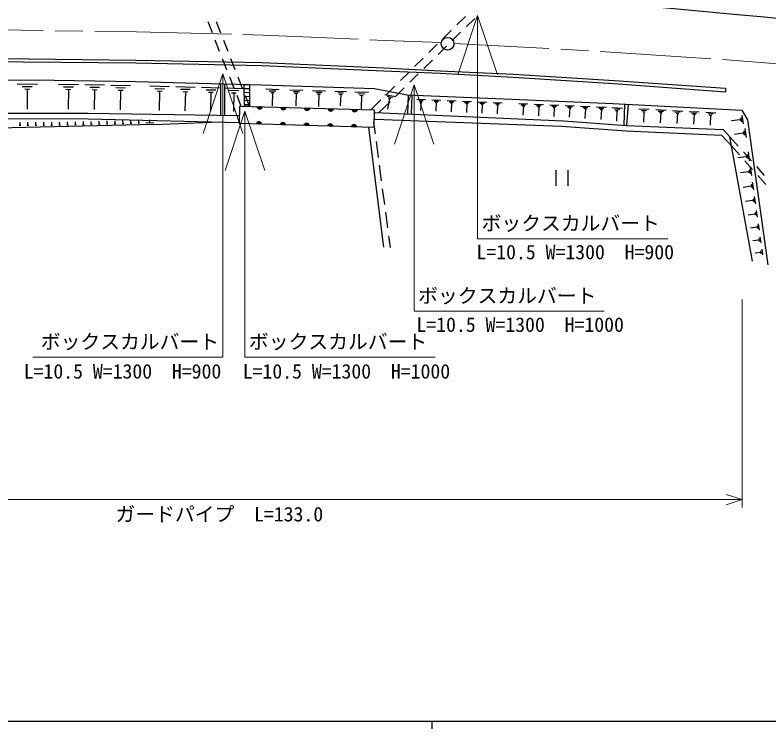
# Model space of a CAD drawing. Units: millimetres, scale not verified. Extents: x 40000 to 680000, y 20000 to 380000.
# Drawn here: x 115368 to 210541, y 204000 to 294151 of the extents above; entities that cross this region are included whole.
import ezdxf
from ezdxf.enums import TextEntityAlignment as Align

# ---------------------------------------------------------------- set-up
doc = ezdxf.new("R2010")
doc.units = ezdxf.units.MM
doc.header["$LTSCALE"] = 1000
doc.linetypes.add('CHAIN', pattern=[18.5, 12, -1.5, 3.5, -1.5])
for name, color, linetype, lineweight in [('M-BGD', 7, 'Continuous', 25), ('M-BMK', 2, 'CHAIN', 13), ('M-BMK-SRVR', 3, 'Continuous', 25), ('M-STR-HTXT', 7, 'Continuous', 13), ('M-STR-STRC', 7, 'Continuous', 25), ('M-TTL-BAND', 7, 'Continuous', 25)]:
    doc.layers.add(name, color=color, linetype=linetype, lineweight=lineweight)
doc.styles.add('ＭＳ ゴシック', font='')
doc.styles.get('ＭＳ ゴシック').set_extended_font_data('MS Gothic')

msp = doc.modelspace()

# ---------------------------------------------------------------- linework, layer by layer
at = {"layer": 'M-BGD'}
for p, q in [((139686, 293335), (140235, 291939)), ((141355, 291886), (140810, 293283)), ((171148, 292923), (172215, 293978)), ((173400, 293729), (172331, 292677)), ((169370, 291166), (170437, 292220)), ((171618, 291976), (170548, 290924)), ((140601, 291009), (141150, 289613)), ((142264, 289557), (141719, 290954)), ((167592, 289408), (168659, 290463)), ((169835, 290223), (168765, 289171)), ((141516, 288682), (142065, 287286)), ((143172, 287228), (142627, 288625)), ((165815, 287650), (166881, 288705)), ((168052, 288470), (166983, 287419)), ((164037, 285893), (165104, 286947)), ((166270, 286717), (165200, 285666)), ((142431, 286355), (142980, 284960)), ((144080, 284899), (143535, 286296)), ((115638, 285459), (118186, 285445)), ((116273, 285137), (117547, 285130)), ((116590, 284817), (117227, 284814)), ((116908, 284815), (116895, 282268)), ((120848, 285425), (123362, 285382)), ((121471, 285100), (122728, 285078)), ((121780, 284780), (122409, 284769)), ((122095, 284775), (122052, 282260)), ((124178, 285368), (126661, 285326)), ((124794, 285047), (126035, 285026)), ((125099, 284732), (125719, 284721)), ((125409, 284727), (125367, 282244)), ((127462, 285312), (129942, 285270)), ((128076, 284992), (129317, 284971)), ((128381, 284677), (129001, 284666)), ((128691, 284671), (128649, 282191)), ((132402, 285211), (134856, 285146)), ((133008, 284888), (134234, 284855)), ((133306, 284573), (133920, 284557)), ((135669, 285124), (138096, 285060)), ((136268, 284805), (137481, 284773)), ((138909, 285038), (141309, 284975)), ((139501, 284722), (140701, 284691)), ((141289, 285475), (141299, 281486)), ((141823, 285461), (141799, 281477)), ((141825, 284961), (144199, 284898)), ((142411, 284649), (143598, 284617)), ((147035, 284820), (148714, 284769)), ((147448, 284598), (148288, 284572)), ((150061, 284728), (151684, 284678)), ((152934, 284639), (154549, 284590)), ((162259, 284135), (163326, 285190)), ((164487, 284965), (163418, 283913)), ((205066, 284911), (205051, 284451)), ((133613, 284565), (133548, 282111)), ((136563, 284493), (137170, 284477)), ((136866, 284485), (136802, 282059)), ((139793, 284414), (140393, 284399)), ((140093, 284406), (140029, 282006)), ((142700, 284344), (143293, 284328)), ((142997, 284336), (142934, 281962)), ((143346, 284029), (143883, 282662)), ((144965, 282630), (144444, 283967)), ((147652, 284381), (148071, 284368)), ((147862, 284375), (147810, 282696)), ((150460, 284512), (151272, 284487)), ((150657, 284303), (151063, 284291)), ((150860, 284297), (150810, 282673)), ((153331, 284425), (154139, 284400)), ((153527, 284217), (153931, 284205)), ((153729, 284211), (153679, 282596)), ((155750, 284553), (157222, 284508)), ((156112, 284358), (156848, 284335)), ((156290, 284168), (156659, 284157)), ((156475, 284162), (156429, 282690)), ((158255, 284476), (159968, 284424)), ((158677, 284249), (159534, 284223)), ((158885, 284028), (159313, 284015)), ((159099, 284022), (159046, 282309)), ((162029, 284136), (163407, 283860)), ((162339, 283895), (163028, 283757)), ((162649, 283654), (162373, 282276)), ((162477, 283688), (162821, 283619)), ((164995, 284072), (164893, 281670)), ((165452, 284052), (165380, 281648)), ((160280, 282178), (161548, 283432)), ((162705, 283212), (161298, 281829)), ((166070, 283526), (167195, 283478)), ((166346, 283373), (166908, 283350)), ((166480, 283227), (166761, 283215)), ((166621, 283221), (166573, 282096)), ((167993, 283445), (169121, 283397)), ((168269, 283292), (168833, 283268)), ((168404, 283145), (168686, 283133)), ((168545, 283139), (168497, 282011)), ((169919, 283363), (171049, 283315)), ((170195, 283210), (170761, 283186)), ((170331, 283063), (170613, 283051)), ((170472, 283057), (170424, 281926)), ((171847, 283282), (172981, 283234)), ((172125, 283128), (172691, 283104)), ((172260, 282980), (172544, 282968)), ((172402, 282974), (172354, 281841)), ((173779, 283200), (174915, 283152)), ((174057, 283046), (174625, 283022)), ((174193, 282898), (174477, 282886)), ((174335, 282892), (174287, 281755)), ((175713, 283118), (176853, 283070)), ((175992, 282964), (176562, 282940)), ((176128, 282815), (176413, 282803)), ((176271, 282809), (176223, 281670)), ((178977, 282981), (180123, 282934)), ((179257, 282826), (179830, 282803)), ((179395, 282677), (179681, 282665)), ((179538, 282671), (179491, 281525)), ((180920, 282902), (182070, 282854)), ((181201, 282746), (181777, 282722)), ((182867, 282822), (184023, 282774)), ((183150, 282665), (183728, 282641)), ((184812, 282742), (185988, 282693)), ((192302, 282918), (192208, 280247)), ((192755, 282895), (192566, 280221)), ((181339, 282596), (181627, 282584)), ((181483, 282590), (181436, 281440)), ((183289, 282515), (183578, 282503)), ((183433, 282509), (183386, 281353)), ((185100, 282583), (185688, 282558)), ((185241, 282429), (185535, 282417)), ((185388, 282423), (185339, 281247)), ((186762, 282661), (187988, 282611)), ((187063, 282496), (187676, 282470)), ((187210, 282336), (187516, 282323)), ((187363, 282330), (187312, 281104)), ((188762, 282579), (190039, 282527)), ((189075, 282407), (189713, 282380)), ((189228, 282240), (189547, 282227)), ((189388, 282234), (189335, 280957)), ((190701, 282476), (192043, 282406)), ((191028, 282291), (191699, 282256)), ((191187, 282114), (191522, 282097)), ((191355, 282106), (191285, 280764)), ((194111, 282324), (195439, 282255)), ((194434, 282140), (195098, 282106)), ((194592, 281966), (194923, 281949)), ((194758, 281957), (194688, 280630)), ((196245, 282213), (197557, 282144)), ((196565, 282031), (197221, 281997)), ((196720, 281859), (197048, 281842)), ((196884, 281850), (196816, 280538)), ((198364, 282102), (199661, 282035)), ((198680, 281923), (199328, 281890)), ((198833, 281753), (199158, 281736)), ((198996, 281744), (198928, 280447)), ((200467, 281993), (201750, 281926)), ((200780, 281816), (201421, 281783)), ((202556, 281884), (203823, 281818)), ((126997, 280380), (126987, 280779)), ((127997, 280404), (127987, 280804)), ((128997, 280429), (128987, 280829)), ((129996, 280453), (129986, 280853)), ((130996, 280478), (130986, 280878)), ((132396, 280512), (132386, 280912)), ((200932, 281647), (201252, 281631)), ((201092, 281639), (201025, 280357)), ((202865, 281709), (203498, 281676)), ((203015, 281543), (203332, 281526)), ((203173, 281535), (203107, 280267)), ((206917, 280933), (205806, 280777)), ((206898, 281072), (206937, 280794)), ((207017, 281231), (207095, 280675)), ((207117, 281528), (207273, 280417)), ((132931, 280343), (111635, 279852)), ((116099, 280212), (115899, 280212)), ((115999, 280212), (115998, 280612)), ((117099, 280215), (116899, 280215)), ((116999, 280215), (116998, 280615)), ((118099, 280218), (117899, 280217)), ((117999, 280218), (117998, 280618)), ((119099, 280221), (118899, 280220)), ((118999, 280220), (118998, 280620)), ((120099, 280224), (119899, 280223)), ((119999, 280223), (119998, 280623)), ((121099, 280235), (120899, 280230)), ((120999, 280232), (120989, 280632)), ((122099, 280259), (121899, 280254)), ((121999, 280257), (121989, 280657)), ((123098, 280284), (122898, 280279)), ((122998, 280281), (122989, 280681)), ((124098, 280308), (123898, 280303)), ((123998, 280306), (123988, 280706)), ((125098, 280333), (124898, 280328)), ((124998, 280330), (124988, 280730)), ((126097, 280357), (125898, 280353)), ((125998, 280355), (125988, 280755)), ((127097, 280382), (126897, 280377)), ((128097, 280407), (127897, 280402)), ((129097, 280431), (128897, 280426)), ((130096, 280456), (129896, 280451)), ((131096, 280480), (130896, 280475)), ((132895, 280524), (131896, 280500)), ((132931, 280343), (141190, 280649)), ((161923, 264828), (160035, 279959)), ((160859, 279159), (160665, 280628)), ((207492, 279817), (207648, 278706)), ((207292, 279223), (206181, 279066)), ((207272, 279362), (207312, 279084)), ((207392, 279520), (207470, 278964)), ((161252, 276185), (160990, 278168)), ((208463, 263078), (205605, 278765)), ((206650, 277607), (205605, 278765)), ((205810, 277641), (206827, 276498)), ((207708, 276265), (206597, 276109)), ((208325, 275750), (207320, 276864)), ((207688, 276404), (207727, 276126)), ((207808, 276562), (207886, 276007)), ((207907, 276860), (208064, 275748)), ((161645, 273211), (161383, 275194)), ((207491, 275751), (208488, 274630)), ((183659, 274570), (183659, 272570)), ((185159, 274570), (185159, 272570)), ((207991, 274364), (206941, 274216)), ((207972, 274495), (208009, 274233)), ((208085, 274644), (208159, 274120)), ((208179, 274925), (208327, 273876)), ((209999, 273894), (208995, 275008)), ((209153, 273883), (210150, 272763)), ((162038, 270237), (161776, 272220)), ((208265, 272524), (207275, 272385)), ((208247, 272648), (208282, 272401)), ((208354, 272789), (208423, 272294)), ((208442, 273054), (208582, 272064)), ((208697, 271243), (208828, 270311)), ((208530, 270745), (207598, 270614)), ((208513, 270861), (208546, 270628)), ((208613, 270994), (208679, 270528)), ((208943, 269491), (209066, 268616)), ((162431, 267263), (162169, 269246)), ((208786, 269023), (207910, 268900)), ((208771, 269132), (208801, 268913)), ((208865, 269257), (208926, 268819)), ((209020, 267459), (209048, 267254)), ((209108, 267577), (209166, 267166)), ((209182, 267796), (209297, 266975)), ((209034, 267357), (208213, 267241)), ((162756, 264803), (162562, 266271)), ((209274, 265745), (208505, 265637)), ((209247, 265937), (209301, 265553)), ((209412, 266156), (209520, 265387)), ((209506, 264186), (208788, 264085)), ((209481, 264365), (209531, 264006)), ((209635, 264570), (209736, 263852))]:
    msp.add_line(p, q, dxfattribs=at)
for points in [[(329928, 283413), (318310, 283974), (290535, 286078), (278149, 287035), (256325, 289161), (235754, 291159), (209972, 293888), (206572, 294177), (190976, 295670), (162856, 298164), (153197, 298925), (135907, 299911), (122060, 300441), (104457, 300692), (81867, 300915), (77293, 301613), (70133, 301641)], [(70221, 288482), (106901, 288757), (130608, 288469), (146572, 288171), (161924, 287506), (169053, 287125), (178300, 286693), (190985, 285899), (205066, 284911)], [(70223, 288110), (106893, 288338), (130603, 288137), (146549, 287781), (161919, 287102), (169036, 286794), (178270, 286313), (190961, 285497), (205051, 284451)], [(70238, 285917), (106891, 286006), (120302, 285934), (130558, 285760), (146482, 285338), (160763, 284899), (164869, 284077), (178075, 283519), (190847, 282994), (207130, 282147)], [(79729, 280921), (111310, 281776), (124602, 281757), (143560, 281449), (143727, 281453)], [(160701, 281848), (160810, 281850), (184623, 280798), (192566, 280221), (204774, 279695), (205605, 278765)], [(207130, 282147), (207843, 280912), (210413, 262628)], [(79740, 280255), (111322, 281083), (124577, 281041), (143566, 280593), (143702, 280596)], [(160675, 280991), (160801, 280994), (184350, 280142), (192517, 279539), (204563, 278986), (205810, 277641)]]:
    msp.add_lwpolyline(points, dxfattribs=at)
msp.add_lwpolyline([(143763, 282666), (160710, 282166), (160644, 279941), (143697, 280441)], close=True, dxfattribs=at)
for centre, radius, start, end in [((146241, 282647), 354, 187.10776, 349.51294), ((146241, 282647), 283, 189.3318, 347.2889), ((146241, 282647), 212, 193.07812, 343.54257), ((146241, 282647), 142, 200.78985, 335.83084), ((146241, 282647), 100, 211.10752, 325.51318), ((149239, 282558), 354, 187.10776, 349.51294), ((149239, 282558), 283, 189.3318, 347.2889), ((149239, 282558), 212, 193.07812, 343.54257), ((149239, 282558), 142, 200.78985, 335.83084), ((149239, 282558), 100, 211.10752, 325.51318), ((152238, 282470), 354, 187.10776, 349.51294), ((152238, 282470), 283, 189.3318, 347.2889), ((152238, 282470), 212, 193.07812, 343.54257), ((152238, 282470), 142, 200.78985, 335.83084), ((152238, 282470), 100, 211.10752, 325.51318), ((155237, 282381), 354, 187.10776, 349.51294), ((155237, 282381), 283, 189.3318, 347.2889), ((155237, 282381), 212, 193.07812, 343.54257), ((155237, 282381), 142, 200.78985, 335.83084), ((155237, 282381), 100, 211.10752, 325.51318), ((158235, 282293), 354, 187.10776, 349.51294), ((158235, 282293), 283, 189.3318, 347.2889), ((158235, 282293), 212, 193.07812, 343.54257), ((158235, 282293), 142, 200.78985, 335.83084), ((158235, 282293), 100, 211.10752, 325.51318), ((146172, 280314), 354, 7.10776, 169.51294), ((146172, 280314), 283, 9.3318, 167.2889), ((146172, 280314), 212, 13.07812, 163.54257), ((146172, 280314), 142, 20.78985, 155.83084), ((146172, 280314), 100, 31.10752, 145.51318), ((149171, 280225), 354, 7.10776, 169.51294), ((149171, 280225), 283, 9.3318, 167.2889), ((149171, 280225), 212, 13.07812, 163.54257), ((149171, 280225), 142, 20.78985, 155.83084), ((149171, 280225), 100, 31.10752, 145.51318), ((152169, 280137), 354, 7.10776, 169.51294), ((152169, 280137), 283, 9.3318, 167.2889), ((152169, 280137), 212, 13.07812, 163.54257), ((152169, 280137), 142, 20.78985, 155.83084), ((152169, 280137), 100, 31.10752, 145.51318), ((155168, 280048), 354, 7.10776, 169.51294), ((155168, 280048), 283, 9.3318, 167.2889), ((155168, 280048), 212, 13.07812, 163.54257), ((155168, 280048), 142, 20.78985, 155.83084), ((155168, 280048), 100, 31.10752, 145.51318), ((158167, 279960), 354, 7.10776, 169.51294), ((158167, 279960), 283, 9.3318, 167.2889), ((158167, 279960), 212, 13.07812, 163.54257), ((158167, 279960), 142, 20.78985, 155.83084), ((158167, 279960), 100, 31.10752, 145.51318)]:
    msp.add_arc(centre, radius, start, end, dxfattribs=at)
at = {"layer": 'M-BMK'}
for points in [[(71008, 292310), (106920, 292379), (130678, 292017), (146687, 291629), (162047, 290942), (169188, 290671)], [(170775, 290572), (191217, 289442), (207901, 288305), (235446, 286030), (258914, 283939)]]:
    msp.add_lwpolyline(points, dxfattribs=at)
at = {"layer": 'M-BMK-SRVR'}
msp.add_circle((169976, 290536), 800, dxfattribs=at)
at = {"layer": 'M-STR-HTXT'}
for p, q in [((173765, 294087), (171265, 286587)), ((173765, 294087), (173765, 265894)), ((173765, 294087), (176265, 286587)), ((141618, 286713), (139118, 279213)), ((141618, 286713), (141618, 250940)), ((141618, 286713), (144118, 279213)), ((165756, 285348), (163256, 277848)), ((165756, 285348), (165756, 256741)), ((165756, 285348), (168256, 277848)), ((144394, 282011), (141894, 274511)), ((144394, 282011), (144394, 250940)), ((144394, 282011), (146894, 274511)), ((173765, 265894), (197765, 265894)), ((207148, 258235), (207148, 231955)), ((165756, 256741), (189756, 256741)), ((141618, 250940), (117618, 250940)), ((144394, 250940), (168394, 250940)), ((207148, 232955), (205148, 233622)), ((75167, 232955), (207148, 232955)), ((207148, 232955), (205148, 232289))]:
    msp.add_line(p, q, dxfattribs=at)
at = {"layer": 'M-STR-STRC'}
for p, q in [((144299, 284895), (144976, 284877)), ((144309, 284395), (144973, 284377)), ((144319, 283895), (144971, 283877)), ((144329, 283394), (144969, 283377)), ((144339, 282894), (144966, 282877))]:
    msp.add_line(p, q, dxfattribs=at)
msp.add_lwpolyline([(144289, 285396), (144978, 285378), (144965, 282630), (144344, 282648)], close=True, dxfattribs=at)
at = {"layer": 'M-TTL-BAND'}
for p, q in [((40000, 205000), (579000, 205000)), ((168000, 205000), (168000, 204000))]:
    msp.add_line(p, q, dxfattribs=at)

# ---------------------------------------------------------------- texts
at = {"layer": 'M-STR-HTXT', "style": 'ＭＳ ゴシック'}
for p in [(174265, 266394), (166256, 257241), (118618, 251440), (144894, 251440)]:
    msp.add_text('ボックスカルバート', height=1833, dxfattribs=at).set_placement(p, align=Align.BOTTOM_LEFT)
for s, p in [('L=10.5 W=1300\u3000H=900', (186091, 264225)), ('L=10.5 W=1300\u3000H=1000', (179136, 255058)), ('L=10.5 W=1300\u3000H=900', (128933, 249161)), ('L=10.5 W=1300\u3000H=1000', (157203, 249161))]:
    msp.add_text(s, height=1833, dxfattribs=at).set_placement(p, align=Align.MIDDLE_CENTER)
msp.add_text('ガードパイプ  L=133.0', height=1833, dxfattribs=at).set_placement((141158, 229655), align=Align.BOTTOM_CENTER)

doc.saveas('drawing.dxf')
